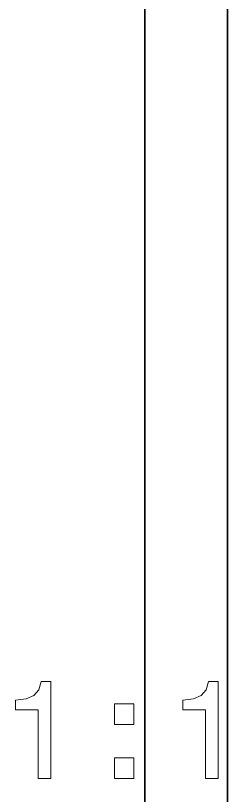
# Model space of a CAD drawing. Extents: x 145 to 857, y 42 to 790.
# Drawn here: x 461.48 to 469.17, y 317.42 to 345.75 of the extents above; entities that cross this region are included whole.
import ezdxf

# ---------------------------------------------------------------- set-up
doc = ezdxf.new("R2010")
doc.units = 0

msp = doc.modelspace()

# ---------------------------------------------------------------- linework, layer by layer
at = {"color": 7, "lineweight": 35}
for p, q in [((466.168, 294.079), (466.168, 359.839)), ((466.168, 359.839), (466.168, 294.079)), ((469.168, 359.839), (469.168, 294.079))]:
    msp.add_line(p, q, dxfattribs=at)
at = {"color": 7, "lineweight": 13}
for points in [[(462.296, 318.033), (462.755, 318.033), (462.755, 321.558), (462.412, 321.558), (462.321, 321.25), (462.14, 321.043), (461.862, 320.922), (461.479, 320.882), (461.479, 320.524), (462.296, 320.524)], [(468.368, 318.033), (468.827, 318.033), (468.827, 321.558), (468.484, 321.558), (468.393, 321.25), (468.212, 321.043), (467.934, 320.922), (467.551, 320.882), (467.551, 320.524), (468.368, 320.524)], [(465.075, 319.989), (465.771, 319.989), (465.771, 320.741), (465.075, 320.741)], [(465.075, 318.033), (465.771, 318.033), (465.771, 318.784), (465.075, 318.784)]]:
    msp.add_lwpolyline(points, close=True, dxfattribs=at)

doc.saveas('drawing.dxf')
